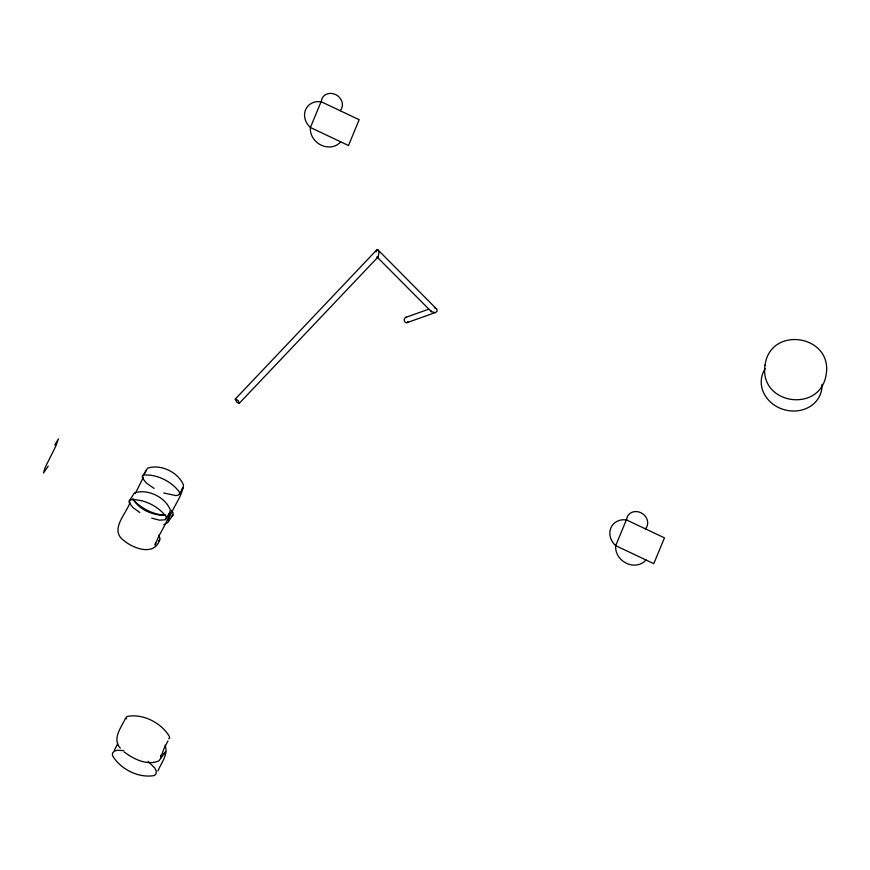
<?xml version="1.0" encoding="UTF-8"?>
<svg xmlns="http://www.w3.org/2000/svg" width="870" height="870" viewBox="0 0 870 870"><rect width="100%" height="100%" fill="white"/><g stroke="black" fill="none" stroke-linecap="round" stroke-linejoin="round"><path stroke-width="1.3" d="M130.141 502.273C126.27 513.876 109.141 529.841 123.812 540.498C133.469 548.611 154.305 556.506 159.775 539.683L159.819 537.66L158.59 535.17M163.81 524.73L167.769 522.5L172.967 514.931L173.01 512.908L171.781 510.429M155.436 544.087L155.523 543.087L155.165 545.283C158.775 532.962 168.475 522.685 170.324 509.896C165.169 497.053 147.65 488.472 134.437 492.931L129.195 501.044L129.282 502.849L133.132 507.732L139.842 512.506M168.628 519.346L168.715 518.335L168.356 520.543C171.977 508.21 181.667 497.934 183.516 485.155C178.361 472.301 160.841 463.732 147.628 468.18L142.386 476.292L142.473 478.098L146.323 482.991L154.11 488.429M376.025 251.843L376.819 249.82L377.993 249.875L436.968 309.394L437.001 311.329L435.979 312.33L406.866 322.705C403.865 323.183 403.201 318.061 405.964 317.3L428.856 309.176M145.236 472.986L146.095 470.431M117.7 743.73L114.318 750.299M143.333 477.532L135.328 493.366M376.819 249.82L235.237 399.112L237.01 402.484L239.304 403.278L378.102 256.911L378.983 252.942L377.993 249.875M239.304 403.278L238.086 400.417L235.237 399.112M167.953 740.968L163.919 748.689L160.689 757.726L161.189 754.953L161.298 755.628M157.905 770.907C161.222 763.012 168.66 754.214 165.05 745.253M54.788 445.059L58.431 438.861L55.734 446.299L44.99 467.799L43.5 472.986L48.209 466.135M163.723 492.985L175.99 495.596L178.35 495.063L179.535 493.855L183.178 487.657L181.58 489.56M151.695 518.118L159.406 520.151L165.159 519.814L169.987 512.408L168.388 514.311M125.421 718.533C121.224 727.309 111.882 739.021 120.321 748.178M408.28 321.53L406.866 322.705M163.734 754.007L165.67 751.723L158.884 760.88C147.019 765.948 133.621 759.042 124.095 751.919M171.651 516.356L172.967 514.931M158.46 541.107L159.775 539.683M142.386 476.292L143.572 475.074C156.883 473.987 171.52 481.425 179.448 492.05L179.535 493.855M129.195 501.044L130.38 499.826C143.691 498.738 158.329 506.166 166.257 516.791L166.344 518.607M168.704 738.76L169.65 738.108L169.324 736.357C161.244 722.763 142.919 713.367 127.227 716.445L126.063 717.5L126.596 718.848M378.102 256.911L377.319 257.128M435.239 312.624L431.379 311.656L376.928 256.857M405.964 317.3L406.54 317.256M165.605 515.344C153.294 515.627 138.721 509.809 132.871 498.466M165.702 515.377C153.675 514.692 141.832 508.819 133.523 500.163M123.79 750.614L117.124 750.288L114.155 751.256L112.556 753.05L112.447 755.551C120.332 769.2 138.939 778.574 154.555 775.464L156.143 773.669L156.263 771.168L154.871 768.134L148.107 761.326M434.347 307.73L436.533 308.796M431.379 311.656L430.704 310.405M340.692 141.821A17.411 15.247 34.8 0 1 321.204 145.159A17.411 15.247 34.8 0 1 310.405 127.498A16.726 14.649 34.8 0 1 305.087 111.175A16.726 14.649 34.8 0 1 317.941 101.594L321.269 101.79A11.016 9.646 34.8 0 1 335.559 94.536A11.016 9.646 34.8 0 1 340.137 110.707M821.987 384.333A30.657 26.948 15.7 0 1 784.512 409.792A30.657 26.948 15.7 0 1 765.23 368.717M645.975 559.975A17.411 15.247 34.8 0 1 626.487 563.314A17.411 15.247 34.8 0 1 615.688 545.664A16.726 14.649 34.8 0 1 610.37 529.341A16.726 14.649 34.8 0 1 623.225 519.749L626.563 519.945A11.016 9.646 34.8 0 1 640.842 512.691A11.016 9.646 34.8 0 1 645.42 528.862M765.024 365.226C758.879 404.561 820.334 413.783 826.185 374.437C832.786 334.787 770.244 325.228 765.024 365.226M321.095 101.703L310.405 127.498L348.489 145.507L359.179 119.712L321.095 101.703M626.378 519.858L615.688 545.664L653.772 563.662L664.462 537.867L626.378 519.858"/></g></svg>
